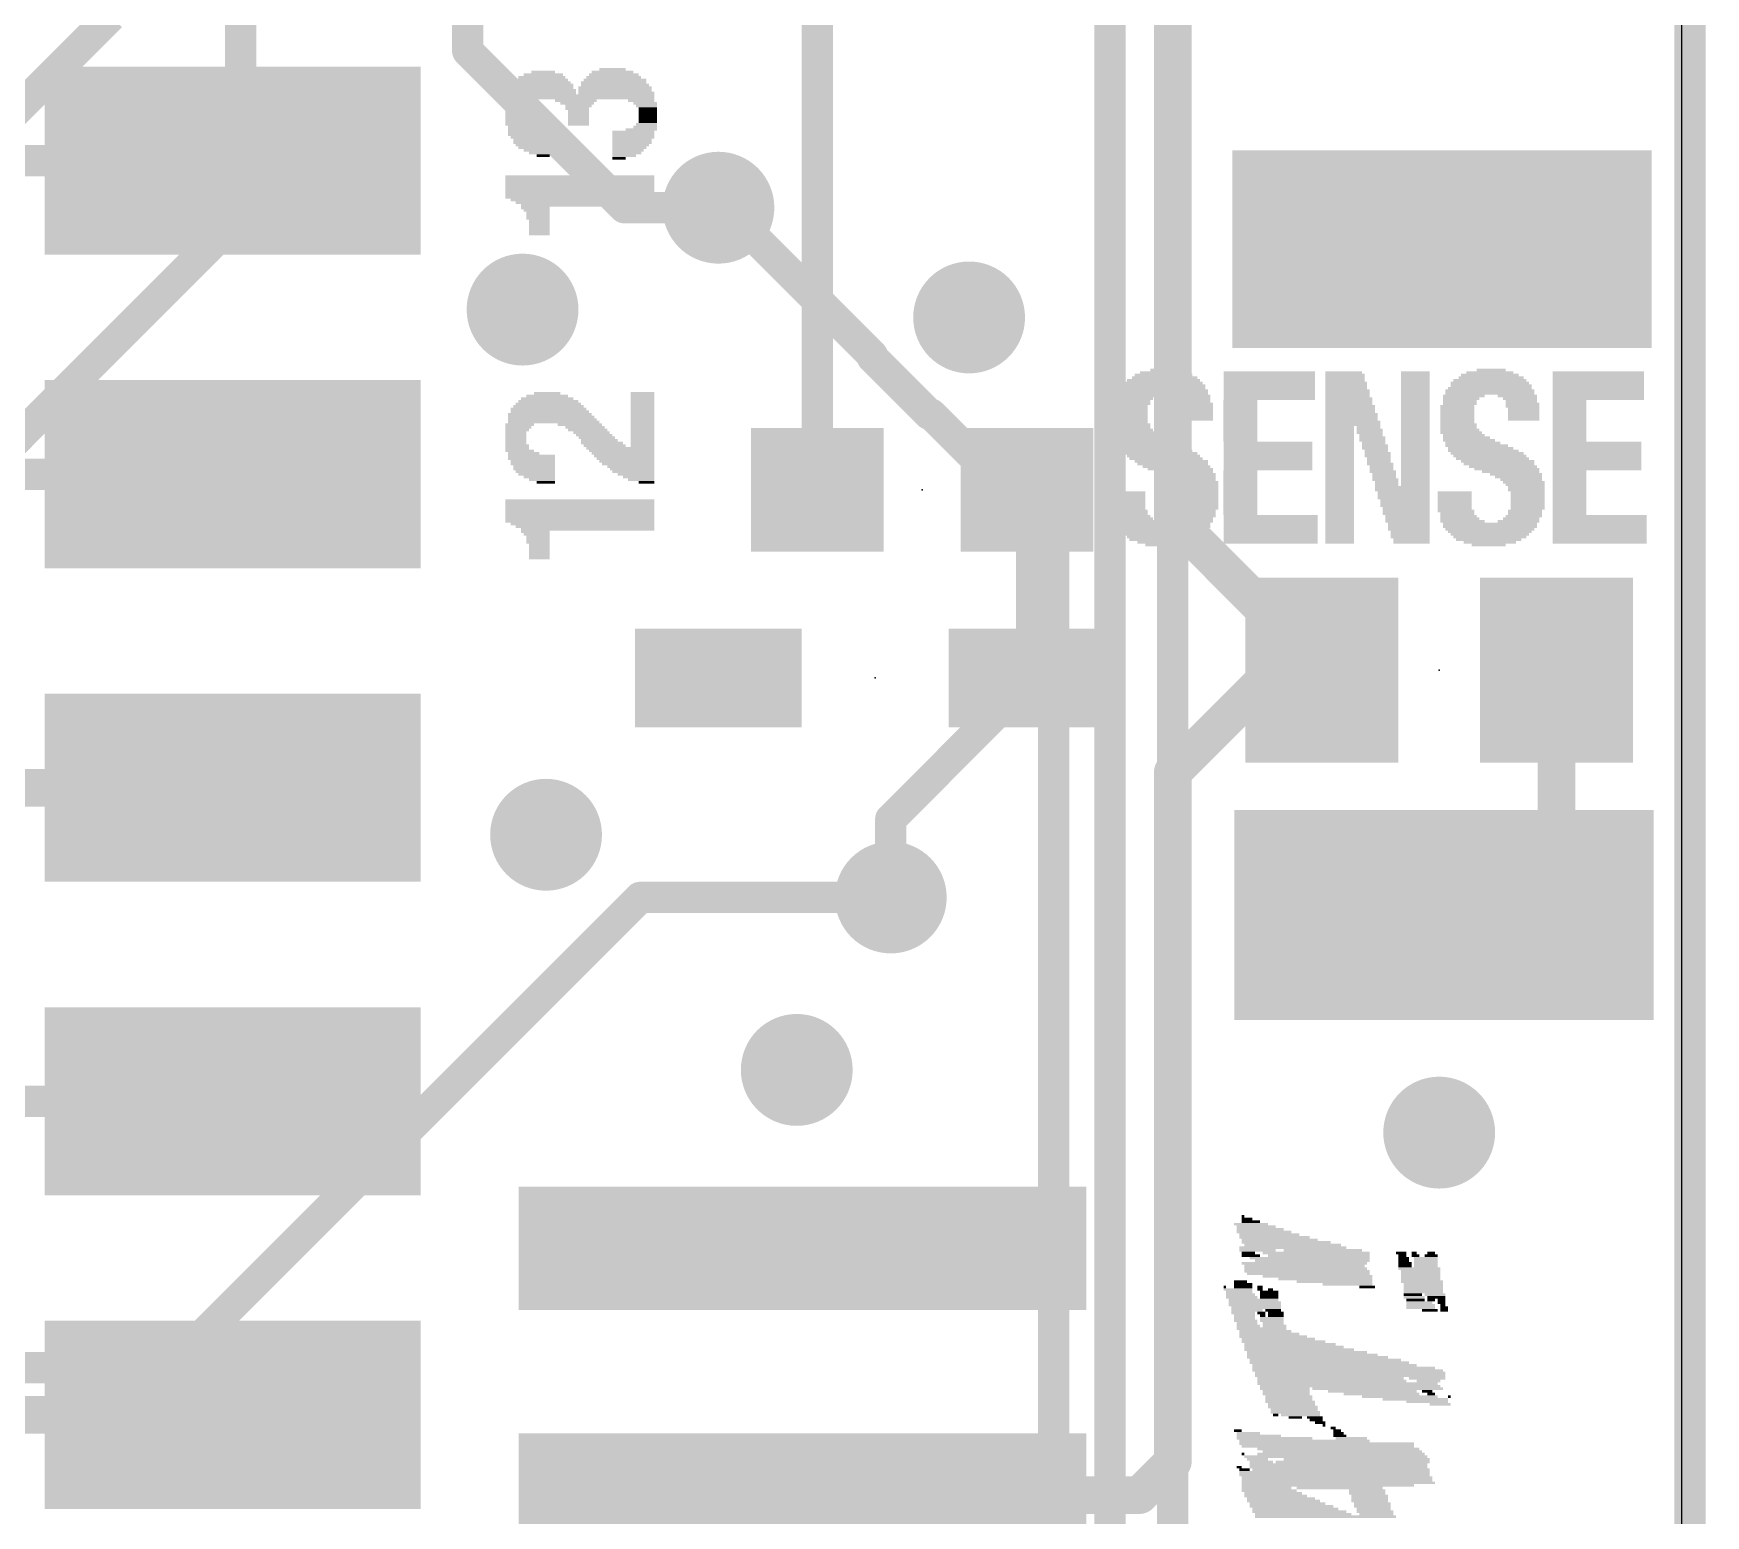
# Model space of a CAD drawing. Extents: x -30.9 to 32.9, y -36.3 to 40.7.
# Drawn here: x 11.97 to 25.53, y -5.01 to 7 of the extents above; entities that cross this region are included whole.
import ezdxf

# ---------------------------------------------------------------- set-up
doc = ezdxf.new("R2010")
doc.units = 0
for name, color, linetype in [('1', 12, 'CONTINUOUS'), ('16', 5, 'CONTINUOUS'), ('18', 110, 'CONTINUOUS'), ('20', 53, 'CONTINUOUS'), ('200', 132, 'CONTINUOUS'), ('23', 40, 'CONTINUOUS'), ('47', 253, 'CONTINUOUS')]:
    doc.layers.add(name, color=color, linetype=linetype)

# ---------------------------------------------------------------- blocks, each defined once
blk = doc.blocks.new('RECT')
blk.add_solid([(-0.5, -0.5), (0.5, -0.5), (-0.5, 0.5), (0.5, 0.5)])
blk = doc.blocks.new('ROUNDV')
at = {"const_width": 0.5}
blk.add_lwpolyline([(0, -0.25, 1), (0, 0.25, 1), (0, -0.25)], format="xyb", dxfattribs=at)

msp = doc.modelspace()

# ---------------------------------------------------------------- linework, layer by layer
at = {"layer": '1'}
for points, const_width in [([(25.4, 30.099), (25.4, -17.272)], 0.254), ([(15.494, 10.16), (15.494, 6.858)], 0.254), ([(21.209, 8.763), (21.209, 3.0726)], 0.3048), ([(18.327, 3.302), (18.327, 7.5165)], 0.254), ([(15.494, 6.858), (16.764, 5.588)], 0.254), ([(11.43, 5.969), (13.081, 5.969)], 0.254), ([(13.081, 5.969), (13.208, 5.842)], 0.254), ([(13.208, 5.842), (13.716, 5.842)], 0.254), ([(13.716, 5.842), (13.589, 5.969)], 0.254), ([(14.097, 5.842), (13.716, 5.842)], 0.254), ([(16.764, 5.588), (17.526, 5.588)], 0.254), ([(9.271, 3.429), (13.589, 3.429)], 0.254), ([(20.066, 3.263), (20.027, 3.302)], 0.254), ([(20.066, 1.778), (20.066, 3.263)], 0.254), ([(21.209, 3.0726), (22.418, 1.8636)], 0.3048), ([(21.209, 1.016), (22.2263, 2.0333)], 0.3048), ([(22.418, 1.8415), (22.2263, 2.0333)], 0.3048), ([(18.923, 0.635), (20.066, 1.778)], 0.254), ([(22.418, 1.8636), (22.418, 1.8415)], 0.3048), ([(24.318, 1.8415), (24.318, 0.315)], 0.3048), ([(21.209, -4.572), (21.209, 1.016)], 0.3048), ([(9.906, 0.889), (13.589, 0.889)], 0.3048), ([(18.923, 0), (18.923, 0.635)], 0.254), ([(24.318, 0.315), (23.861, -0.142)], 0.3048), ([(23.861, -0.142), (23.4075, -0.142)], 0.3048), ([(9.398, -1.651), (13.589, -1.651)], 0.254), ([(9.271, -4.191), (13.589, -4.191)], 0.3048), ([(20.939, -4.842), (21.209, -4.572)], 0.3048), ([(18.2075, -4.842), (20.939, -4.842)], 0.3048)]:
    msp.add_lwpolyline(points, dxfattribs=dict(at, const_width=const_width))
for points, const_width in [([(15.5389, 6.9029, 1), (15.4491, 6.8131)], 0.127), ([(15.4305, 6.858, 1), (15.5575, 6.858)], 0.127), ([(13.1259, 6.0139, 1), (13.0361, 5.9241)], 0.127), ([(13.081, 5.9055, 1), (13.081, 6.0325)], 0.127), ([(13.208, 5.9055, 1), (13.208, 5.7785)], 0.127), ([(13.6339, 6.0139, 1), (13.5441, 5.9241)], 0.127), ([(13.716, 5.9055, 1), (13.716, 5.7785)], 0.127), ([(13.716, 5.7785, 1), (13.716, 5.9055)], 0.127), ([(14.097, 5.7785, 1), (14.097, 5.9055)], 0.127), ([(13.1631, 5.7971, 1), (13.2529, 5.8869)], 0.127), ([(13.6711, 5.7971, 1), (13.7609, 5.8869)], 0.127), ([(16.764, 5.6515, 1), (16.764, 5.5245)], 0.127), ([(16.7191, 5.5431, 1), (16.8089, 5.6329)], 0.127), ([(17.526, 5.5245, 1), (17.526, 5.6515)], 0.127), ([(13.589, 3.3655, 1), (13.589, 3.4925)], 0.127), ([(20.0719, 3.3469, 1), (19.9821, 3.2571)], 0.127), ([(20.1295, 3.263, 1), (20.0025, 3.263)], 0.127), ([(18.2635, 3.302, 1), (18.3905, 3.302)], 0.127), ([(20.0211, 3.2181, 1), (20.1109, 3.3079)], 0.127), ([(21.2629, 3.1265, 1), (21.1551, 3.0187)], 0.1524), ([(21.1328, 3.0726, 1), (21.2852, 3.0726)], 0.1524), ([(22.2801, 2.0871, 1), (22.1724, 1.9794)], 0.1524), ([(22.2801, 1.9794, 1), (22.1724, 2.0871)], 0.1524), ([(20.1109, 1.7331, 1), (20.0211, 1.8229)], 0.127), ([(22.4942, 1.8636, 1), (22.3418, 1.8636)], 0.1524), ([(22.3418, 1.8415, 1), (22.4942, 1.8415)], 0.1524), ([(22.3641, 1.8097, 1), (22.4719, 1.9175)], 0.1524), ([(22.3641, 1.7876, 1), (22.4719, 1.8954)], 0.1524), ([(24.3942, 1.8415, 1), (24.2418, 1.8415)], 0.1524), ([(20.0025, 1.778, 1), (20.1295, 1.778)], 0.127), ([(21.2852, 1.016, 1), (21.1328, 1.016)], 0.1524), ([(21.1551, 1.0699, 1), (21.2629, 0.9621)], 0.1524), ([(13.589, 0.8128, 1), (13.589, 0.9652)], 0.1524), ([(18.9865, 0.635, 1), (18.8595, 0.635)], 0.127), ([(18.8781, 0.6799, 1), (18.9679, 0.5901)], 0.127), ([(24.3719, 0.2611, 1), (24.2641, 0.3689)], 0.1524), ([(24.2418, 0.315, 1), (24.3942, 0.315)], 0.1524), ([(18.8595, 0, 1), (18.9865, 0)], 0.127), ([(23.4075, -0.0658, 1), (23.4075, -0.2182)], 0.1524), ([(23.861, -0.2182, 1), (23.861, -0.0658)], 0.1524), ([(23.8071, -0.0881, 1), (23.9149, -0.1959)], 0.1524), ([(13.589, -1.7145, 1), (13.589, -1.5875)], 0.127), ([(13.589, -4.2672, 1), (13.589, -4.1148)], 0.1524), ([(21.2629, -4.6259, 1), (21.1551, -4.5181)], 0.1524), ([(21.1328, -4.572, 1), (21.2852, -4.572)], 0.1524), ([(18.2075, -4.7658, 1), (18.2075, -4.9182)], 0.1524), ([(20.8851, -4.7881, 1), (20.9929, -4.8959)], 0.1524), ([(20.939, -4.9182, 1), (20.939, -4.7658)], 0.1524)]:
    msp.add_lwpolyline(points, format="xyb", dxfattribs=dict(at, const_width=const_width))
at = {"layer": '16', "const_width": 0.254}
for points in [[(25.4, 30.099), (25.4, -17.272)], [(21.209, -9.271), (21.209, 15.621)], [(20.701, 15.367), (20.701, -9.1324)], [(13.6525, 5.5245), (13.6525, 12.954)], [(11.43, 5.969), (12.6024, 7.1414)], [(17.5768, 5.588), (17.526, 5.588)], [(18.7746, 4.3902), (17.5768, 5.588)], [(11.7475, 3.6195), (13.6525, 5.5245)], [(18.7746, 4.3745), (18.7746, 4.3902)], [(19.2335, 3.9156), (18.7746, 4.3745)], [(19.2492, 3.9156), (19.2335, 3.9156)], [(20.2438, 2.921), (19.2492, 3.9156)], [(20.2438, -8.943), (20.2438, 2.921)], [(13.081, -3.81), (16.891, 0)], [(16.891, 0), (18.923, 0)], [(5.334, -3.81), (13.081, -3.81)]]:
    msp.add_lwpolyline(points, dxfattribs=at)
at = {"layer": '16', "const_width": 0.127}
for points in [[(17.526, 5.6515, 1), (17.526, 5.5245)], [(17.6217, 5.6329, 1), (17.5319, 5.5431)], [(17.5768, 5.5245, 1), (17.5768, 5.6515)], [(13.589, 5.5245, 1), (13.716, 5.5245)], [(13.6974, 5.4796, 1), (13.6076, 5.5694)], [(18.8381, 4.3902, 1), (18.7111, 4.3902)], [(18.8195, 4.4194, 1), (18.7297, 4.3296)], [(18.7297, 4.3453, 1), (18.8195, 4.4351)], [(18.7111, 4.3745, 1), (18.8381, 4.3745)], [(19.2335, 3.9791, 1), (19.2335, 3.8521)], [(19.2941, 3.9605, 1), (19.2043, 3.8707)], [(19.1886, 3.8707, 1), (19.2784, 3.9605)], [(19.2492, 3.8521, 1), (19.2492, 3.9791)], [(20.3073, 2.921, 1), (20.1803, 2.921)], [(20.1989, 2.8761, 1), (20.2887, 2.9659)], [(16.891, 0.0635, 1), (16.891, -0.0635)], [(16.9359, -0.0449, 1), (16.8461, 0.0449)], [(18.923, -0.0635, 1), (18.923, 0.0635)], [(13.0361, -3.7651, 1), (13.1259, -3.8549)], [(13.081, -3.8735, 1), (13.081, -3.7465)]]:
    msp.add_lwpolyline(points, format="xyb", dxfattribs=at)
at = {"layer": '20'}
msp.add_line((25.3313, 17.0914), (25.3313, -12.9114), dxfattribs=at)
at = {"layer": '23'}
for p in [(19.177, 3.302), (18.796, 1.778), (23.368, 1.8415)]:
    msp.add_point(p, dxfattribs=at)
at = {"layer": '47', "const_width": 0.13}
msp.add_lwpolyline([(25.4, -9.017), (25.4, 36.621)], dxfattribs=at)

# ---------------------------------------------------------------- block references
at = {"layer": '1', "rotation": 180}
for p, xscale, yscale in [((13.589, 5.969), 3.048, 1.524), ((13.589, 3.429), 3.048, 1.524), ((17.526, 1.778), 1.35, 0.8), ((20.066, 1.778), 1.35, 0.8), ((13.589, 0.889), 3.048, 1.524), ((13.589, -1.651), 3.048, 1.524), ((13.589, -4.191), 3.048, 1.524)]:
    msp.add_blockref('RECT', p, dxfattribs=dict(at, xscale=xscale, yscale=yscale))
at = {"layer": '1'}
for p, xscale, yscale in [((23.3915, 5.252), 3.4, 1.6), ((22.418, 1.8415), 1.24, 1.5), ((24.318, 1.8415), 1.24, 1.5), ((23.4075, -0.142), 3.4, 1.7)]:
    msp.add_blockref('RECT', p, dxfattribs=dict(at, xscale=xscale, yscale=yscale))
at = {"layer": '1', "xscale": 1.075}
for p in [(18.327, 3.302), (20.027, 3.302)]:
    msp.add_blockref('RECT', p, dxfattribs=at)
at = {"layer": '1', "yscale": 4.6, "rotation": 270}
for p in [(18.2075, -2.842), (18.2075, -4.842)]:
    msp.add_blockref('RECT', p, dxfattribs=at)
at = {"layer": '18', "xscale": 0.9064, "yscale": 0.9064}
for p in [(17.526, 5.588), (17.526, 5.588), (15.9385, 4.7625), (15.9385, 4.7625), (19.558, 4.699), (19.558, 4.699), (16.129, 0.508), (16.129, 0.508), (18.923, 0), (18.923, 0), (18.161, -1.397), (18.161, -1.397), (23.368, -1.905), (23.368, -1.905)]:
    msp.add_blockref('ROUNDV', p, dxfattribs=at)
at = {"layer": '200', "yscale": 0.0212}
for p, xscale in [((16.0956, 6.6449), 0.381), ((16.1062, 6.666), 0.3175), ((16.1062, 6.6872), 0.1905), ((16.6776, 6.6449), 0.4445), ((16.6776, 6.666), 0.4022), ((16.6671, 6.6872), 0.3387), ((16.6671, 6.7084), 0.2117), ((16.4131, 6.4967), 1.1853), ((16.0956, 6.5179), 0.5503), ((16.0956, 6.5602), 0.508), ((16.1062, 6.539), 0.5291), ((16.0956, 6.6025), 0.4656), ((16.1062, 6.5814), 0.4868), ((16.0956, 6.6237), 0.4233), ((16.6882, 6.5602), 0.5926), ((16.6882, 6.539), 0.5926), ((16.6988, 6.5179), 0.6138), ((16.6882, 6.5814), 0.5503), ((16.6776, 6.6025), 0.5291), ((16.6882, 6.6237), 0.508), ((15.9051, 6.4332), 0.2117), ((15.9157, 6.4544), 0.2328), ((15.8945, 6.412), 0.1905), ((15.8839, 6.3909), 0.1693), ((15.8839, 6.3697), 0.1693), ((16.4131, 6.4755), 1.1853), ((16.3707, 6.4544), 0.3387), ((16.3813, 6.4332), 0.2752), ((16.3919, 6.412), 0.2117), ((16.3813, 6.3909), 0.1905), ((16.3919, 6.3697), 0.1693), ((16.8999, 6.4544), 0.2117), ((16.9316, 6.4332), 0.1905), ((16.9422, 6.412), 0.1693), ((16.9528, 6.3909), 0.1482), ((16.9528, 6.3697), 0.1482), ((15.8839, 6.3485), 0.1693), ((15.8839, 6.3274), 0.1693), ((15.8839, 6.3062), 0.1693), ((15.8839, 6.285), 0.1693), ((15.8945, 6.2639), 0.1905), ((15.9157, 6.2427), 0.1905), ((16.3919, 6.3485), 0.1693), ((16.3919, 6.3274), 0.1693), ((16.3919, 6.3062), 0.1693), ((16.3919, 6.285), 0.1693), ((16.3919, 6.2639), 0.1693), ((16.9316, 6.2427), 0.1905), ((16.9422, 6.2639), 0.1693), ((16.9528, 6.3485), 0.1482), ((16.9528, 6.3274), 0.1482), ((16.9528, 6.3062), 0.1482), ((16.9528, 6.285), 0.1482), ((15.9368, 6.2216), 0.2328), ((15.9898, 6.2004), 0.3387), ((15.9898, 6.1792), 0.3387), ((16.0003, 6.1581), 0.3175), ((16.0109, 6.1369), 0.2963), ((16.0109, 6.1157), 0.2963), ((16.0215, 6.0946), 0.2752), ((16.8364, 6.2004), 0.3387), ((16.8364, 6.1792), 0.3387), ((16.8364, 6.1581), 0.3387), ((16.8258, 6.1369), 0.3175), ((16.8258, 6.1157), 0.3175), ((16.8152, 6.0946), 0.2963), ((16.8999, 6.2216), 0.254), ((16.0321, 6.0734), 0.254), ((16.0533, 6.0522), 0.2117), ((16.0744, 6.0311), 0.1693), ((16.1062, 6.0099), 0.1058), ((16.8046, 6.0734), 0.2752), ((16.7623, 6.0099), 0.1905), ((16.7941, 6.0522), 0.254), ((16.7835, 6.0311), 0.2328), ((16.72, 5.9887), 0.1058), ((16.4025, 5.8406), 1.2065), ((16.4025, 5.8194), 1.2065), ((16.4025, 5.7982), 1.2065), ((16.4025, 5.7771), 1.2065), ((16.4025, 5.7559), 1.2065), ((16.4025, 5.7347), 1.2065), ((16.4025, 5.7136), 1.2065), ((16.4025, 5.6924), 1.2065), ((16.4025, 5.6712), 1.2065), ((16.4237, 5.6501), 1.1641), ((16.4448, 5.6289), 1.1218), ((16.466, 5.6077), 1.0795), ((16.0427, 5.5866), 0.2328), ((16.0533, 5.5654), 0.2117), ((16.0638, 5.5442), 0.1905), ((16.0638, 5.5231), 0.1905), ((16.0638, 5.5019), 0.1905), ((16.0744, 5.4807), 0.1693), ((16.0744, 5.4596), 0.1693), ((16.0744, 5.4384), 0.1693), ((16.0744, 5.4173), 0.1693), ((16.0744, 5.3961), 0.1693), ((16.0744, 5.3749), 0.1693), ((21.1436, 4.2108), 0.5291), ((21.1331, 4.232), 0.4657), ((21.1331, 4.2531), 0.381), ((21.1436, 4.2743), 0.2328), ((21.9903, 4.2531), 0.7408), ((21.9903, 4.232), 0.7408), ((21.9903, 4.2108), 0.7408), ((22.5935, 4.2531), 0.2963), ((22.6041, 4.232), 0.3175), ((22.6041, 4.2108), 0.3175), ((23.1756, 4.2531), 0.2328), ((23.1756, 4.232), 0.2328), ((23.1756, 4.2108), 0.2328), ((23.7894, 4.2108), 0.5291), ((23.7788, 4.232), 0.4657), ((23.7788, 4.2531), 0.381), ((23.7894, 4.2743), 0.2328), ((24.6572, 4.2531), 0.7408), ((24.6572, 4.232), 0.7408), ((24.6572, 4.2108), 0.7408), ((16.1379, 4.0626), 0.3387), ((16.1379, 4.0838), 0.2117), ((16.9105, 4.0838), 0.1905), ((16.9105, 4.0626), 0.1905), ((20.9214, 4.0626), 0.3387), ((21.1331, 4.105), 0.7196), ((21.1331, 4.0838), 0.7196), ((21.1331, 4.1261), 0.6773), ((21.1436, 4.1473), 0.6561), ((21.1331, 4.1685), 0.635), ((21.1331, 4.1896), 0.5926), ((21.3553, 4.0626), 0.3175), ((21.9903, 4.1896), 0.7408), ((21.9903, 4.1685), 0.7408), ((21.9903, 4.1473), 0.7408), ((21.9903, 4.1261), 0.7408), ((21.9903, 4.105), 0.7408), ((21.9903, 4.0838), 0.7408), ((21.9903, 4.0626), 0.7408), ((22.6041, 4.1896), 0.3175), ((22.6147, 4.1685), 0.3387), ((22.6147, 4.1473), 0.3387), ((22.6147, 4.1261), 0.3387), ((22.6252, 4.105), 0.3598), ((22.6252, 4.0838), 0.3598), ((22.6252, 4.0626), 0.3598), ((23.1756, 4.1896), 0.2328), ((23.1756, 4.1685), 0.2328), ((23.1756, 4.1473), 0.2328), ((23.1756, 4.1261), 0.2328), ((23.1756, 4.105), 0.2328), ((23.1756, 4.0838), 0.2328), ((23.1756, 4.0626), 0.2328), ((23.5671, 4.0626), 0.3387), ((23.7788, 4.105), 0.7196), ((23.7788, 4.0838), 0.7196), ((23.7788, 4.1261), 0.6773), ((23.7788, 4.1685), 0.635), ((23.7894, 4.1473), 0.6561), ((23.7788, 4.1896), 0.5926), ((24.001, 4.0626), 0.3175), ((24.6572, 4.1896), 0.7408), ((24.6572, 4.1685), 0.7408), ((24.6572, 4.1473), 0.7408), ((24.6572, 4.1261), 0.7408), ((24.6572, 4.105), 0.7408), ((24.6572, 4.0838), 0.7408), ((24.6572, 4.0626), 0.7408), ((16.1485, 3.9568), 0.6138), ((16.1591, 3.9356), 0.635), ((16.1485, 3.978), 0.5715), ((16.1485, 3.9991), 0.5291), ((16.1485, 4.0203), 0.4868), ((16.1379, 4.0415), 0.4233), ((16.9105, 4.0415), 0.1905), ((16.9105, 4.0203), 0.1905), ((16.9105, 3.9991), 0.1905), ((16.9105, 3.978), 0.1905), ((16.9105, 3.9568), 0.1905), ((16.9105, 3.9356), 0.1905), ((20.8685, 3.978), 0.2752), ((20.8685, 3.9568), 0.2752), ((20.8685, 3.9356), 0.2752), ((20.8896, 4.0203), 0.2752), ((20.8896, 3.9991), 0.2752), ((20.9002, 4.0415), 0.2963), ((21.3765, 4.0415), 0.2752), ((21.387, 4.0203), 0.254), ((21.3976, 3.9991), 0.2752), ((21.3976, 3.978), 0.2752), ((21.4082, 3.9568), 0.254), ((21.4082, 3.9356), 0.254), ((21.7574, 4.0203), 0.2752), ((21.7574, 3.9991), 0.2752), ((21.7574, 3.978), 0.2752), ((21.7574, 3.9568), 0.2752), ((21.7574, 3.9356), 0.2752), ((21.9903, 4.0415), 0.7408), ((22.6358, 4.0415), 0.381), ((22.6358, 4.0203), 0.381), ((22.6358, 3.9991), 0.381), ((22.6464, 3.978), 0.4022), ((22.6464, 3.9568), 0.4022), ((22.6464, 3.9356), 0.4022), ((23.1756, 4.0415), 0.2328), ((23.1756, 4.0203), 0.2328), ((23.1756, 3.9991), 0.2328), ((23.1756, 3.978), 0.2328), ((23.1756, 3.9568), 0.2328), ((23.1756, 3.9356), 0.2328), ((23.5142, 3.978), 0.2752), ((23.5142, 3.9568), 0.2752), ((23.5142, 3.9356), 0.2752), ((23.546, 4.0415), 0.2963), ((23.5354, 4.0203), 0.2752), ((23.5354, 3.9991), 0.2752), ((24.0222, 4.0415), 0.2752), ((24.0328, 4.0203), 0.254), ((24.0434, 3.9991), 0.2752), ((24.0434, 3.978), 0.2752), ((24.0539, 3.9568), 0.254), ((24.0539, 3.9356), 0.254), ((24.4243, 4.0203), 0.2752), ((24.4243, 3.9991), 0.2752), ((24.4243, 3.978), 0.2752), ((24.4243, 3.9568), 0.2752), ((24.4243, 3.9356), 0.2752), ((24.6572, 4.0415), 0.7408), ((15.9051, 3.8086), 0.2117), ((15.9157, 3.8298), 0.2328), ((15.8945, 3.7875), 0.1905), ((16.1591, 3.9145), 0.6773), ((16.1697, 3.8933), 0.6985), ((16.1908, 3.851), 0.7408), ((16.1803, 3.8721), 0.7196), ((16.4025, 3.8298), 0.3598), ((16.4448, 3.8086), 0.3175), ((16.466, 3.7875), 0.3175), ((16.9105, 3.9145), 0.1905), ((16.9105, 3.8933), 0.1905), ((16.9105, 3.8721), 0.1905), ((16.9105, 3.851), 0.1905), ((16.9105, 3.8298), 0.1905), ((16.9105, 3.8086), 0.1905), ((16.9105, 3.7875), 0.1905), ((20.8685, 3.9145), 0.2752), ((20.8685, 3.8933), 0.2752), ((20.8685, 3.8721), 0.2752), ((20.8685, 3.851), 0.2752), ((20.8791, 3.8298), 0.2963), ((20.8791, 3.8086), 0.2963), ((20.8896, 3.7875), 0.3175), ((21.4082, 3.9145), 0.254), ((21.4082, 3.8933), 0.254), ((21.4082, 3.8721), 0.254), ((21.7574, 3.9145), 0.2752), ((21.7574, 3.8933), 0.2752), ((21.7574, 3.8721), 0.2752), ((21.7574, 3.851), 0.2752), ((21.7574, 3.8298), 0.2752), ((21.7574, 3.8086), 0.2752), ((21.7574, 3.7875), 0.2752), ((22.5617, 3.8086), 0.2328), ((22.5617, 3.7875), 0.2328), ((22.657, 3.9145), 0.4233), ((22.657, 3.8933), 0.4233), ((22.657, 3.8721), 0.4233), ((22.6676, 3.851), 0.4445), ((22.6676, 3.8298), 0.4445), ((22.7946, 3.8086), 0.1905), ((22.8052, 3.7875), 0.2117), ((23.1756, 3.9145), 0.2328), ((23.1756, 3.8933), 0.2328), ((23.1756, 3.8721), 0.2328), ((23.1756, 3.851), 0.2328), ((23.1756, 3.8298), 0.2328), ((23.1756, 3.8086), 0.2328), ((23.1756, 3.7875), 0.2328), ((23.5142, 3.9145), 0.2752), ((23.5142, 3.8933), 0.2752), ((23.5142, 3.8721), 0.2752), ((23.5142, 3.851), 0.2752), ((23.5248, 3.8298), 0.2963), ((23.5248, 3.8086), 0.2963), ((23.5354, 3.7875), 0.3175), ((24.0539, 3.9145), 0.254), ((24.0539, 3.8933), 0.254), ((24.0539, 3.8721), 0.254), ((24.4243, 3.9145), 0.2752), ((24.4243, 3.8933), 0.2752), ((24.4243, 3.8721), 0.2752), ((24.4243, 3.851), 0.2752), ((24.4243, 3.8298), 0.2752), ((24.4243, 3.8086), 0.2752), ((24.4243, 3.7875), 0.2752), ((15.8839, 3.7663), 0.1693), ((15.8839, 3.7452), 0.1693), ((15.8839, 3.724), 0.1693), ((15.8839, 3.7028), 0.1693), ((15.8839, 3.6817), 0.1693), ((15.8945, 3.6605), 0.1905), ((16.4977, 3.7663), 0.2963), ((16.5189, 3.7452), 0.2963), ((16.5401, 3.724), 0.2963), ((16.5612, 3.7028), 0.2963), ((16.5824, 3.6817), 0.3387), ((16.6036, 3.6605), 0.3387), ((16.9105, 3.7663), 0.1905), ((16.9105, 3.7452), 0.1905), ((16.9105, 3.724), 0.1905), ((16.9105, 3.7028), 0.1905), ((16.9105, 3.6817), 0.1905), ((16.9105, 3.6605), 0.1905), ((20.9002, 3.7663), 0.3387), ((20.9214, 3.7452), 0.3387), ((20.9426, 3.724), 0.381), ((20.9637, 3.7028), 0.4233), ((21.0272, 3.6605), 0.508), ((20.9955, 3.6817), 0.4445), ((21.7574, 3.7663), 0.2752), ((21.7574, 3.7452), 0.2752), ((21.7574, 3.724), 0.2752), ((21.7574, 3.7028), 0.2752), ((21.9797, 3.6817), 0.7196), ((21.9797, 3.6605), 0.7196), ((22.5617, 3.7663), 0.2328), ((22.5617, 3.7452), 0.2328), ((22.5617, 3.724), 0.2328), ((22.5617, 3.7028), 0.2328), ((22.5617, 3.6817), 0.2328), ((22.5617, 3.6605), 0.2328), ((22.8052, 3.7663), 0.2117), ((22.8157, 3.7452), 0.1905), ((22.8263, 3.724), 0.2117), ((22.8263, 3.7028), 0.2117), ((22.8369, 3.6817), 0.1905), ((22.8475, 3.6605), 0.2117), ((23.1756, 3.7663), 0.2328), ((23.1756, 3.7452), 0.2328), ((23.1756, 3.724), 0.2328), ((23.1756, 3.7028), 0.2328), ((23.1756, 3.6817), 0.2328), ((23.1756, 3.6605), 0.2328), ((23.546, 3.7663), 0.3387), ((23.5671, 3.7452), 0.3387), ((23.5883, 3.724), 0.381), ((23.6095, 3.7028), 0.4233), ((23.6412, 3.6817), 0.4445), ((23.673, 3.6605), 0.508), ((24.4243, 3.7663), 0.2752), ((24.4243, 3.7452), 0.2752), ((24.4243, 3.724), 0.2752), ((24.4243, 3.7028), 0.2752), ((24.6466, 3.6817), 0.7196), ((24.6466, 3.6605), 0.7196), ((15.8945, 3.6393), 0.1905), ((15.9157, 3.6182), 0.2328), ((15.9474, 3.597), 0.254), ((16.0109, 3.5758), 0.381), ((16.0109, 3.5547), 0.381), ((16.0215, 3.5335), 0.3598), ((16.7306, 3.6393), 0.5503), ((16.7411, 3.6182), 0.5291), ((16.7517, 3.597), 0.508), ((16.7623, 3.5758), 0.4868), ((16.7729, 3.5547), 0.4656), ((16.7835, 3.5335), 0.4445), ((21.0801, 3.6182), 0.5715), ((21.059, 3.6393), 0.5291), ((21.1119, 3.597), 0.5926), ((21.1331, 3.5758), 0.5926), ((21.1542, 3.5547), 0.5926), ((21.1966, 3.5335), 0.5926), ((21.9797, 3.6393), 0.7196), ((21.9797, 3.6182), 0.7196), ((21.9797, 3.597), 0.7196), ((21.9797, 3.5758), 0.7196), ((21.9797, 3.5547), 0.7196), ((21.9797, 3.5335), 0.7196), ((22.5617, 3.6393), 0.2328), ((22.5617, 3.6182), 0.2328), ((22.5617, 3.597), 0.2328), ((22.5617, 3.5758), 0.2328), ((22.5617, 3.5547), 0.2328), ((22.5617, 3.5335), 0.2328), ((22.8475, 3.6393), 0.2117), ((22.8581, 3.6182), 0.1905), ((22.8687, 3.597), 0.2117), ((22.8687, 3.5758), 0.2117), ((22.8792, 3.5547), 0.1905), ((22.8792, 3.5335), 0.1905), ((23.1756, 3.6393), 0.2328), ((23.1756, 3.6182), 0.2328), ((23.1756, 3.597), 0.2328), ((23.1756, 3.5758), 0.2328), ((23.1756, 3.5547), 0.2328), ((23.1756, 3.5335), 0.2328), ((23.7047, 3.6393), 0.5291), ((23.7259, 3.6182), 0.5715), ((23.7576, 3.597), 0.5926), ((23.7788, 3.5758), 0.5926), ((23.8, 3.5547), 0.5926), ((23.8423, 3.5335), 0.5926), ((24.6466, 3.6393), 0.7196), ((24.6466, 3.6182), 0.7196), ((24.6466, 3.597), 0.7196), ((24.6466, 3.5758), 0.7196), ((24.6466, 3.5547), 0.7196), ((24.6466, 3.5335), 0.7196), ((16.0215, 3.5123), 0.3598), ((16.0321, 3.4912), 0.3387), ((16.0321, 3.47), 0.3387), ((16.0427, 3.4488), 0.3175), ((16.0533, 3.4277), 0.2963), ((16.0744, 3.4065), 0.254), ((16.0956, 3.3853), 0.2117), ((16.7941, 3.5123), 0.4233), ((16.8152, 3.4912), 0.381), ((16.8258, 3.47), 0.3598), ((16.8364, 3.4488), 0.3387), ((16.8576, 3.4277), 0.2963), ((16.8787, 3.4065), 0.254), ((16.8999, 3.3853), 0.2117), ((21.2071, 3.5123), 0.5715), ((21.2389, 3.4912), 0.5503), ((21.2706, 3.47), 0.5291), ((21.3024, 3.4488), 0.4656), ((21.3447, 3.4277), 0.4233), ((21.3659, 3.4065), 0.381), ((21.387, 3.3853), 0.3387), ((21.7574, 3.4488), 0.2752), ((21.7574, 3.4277), 0.2752), ((21.7574, 3.4065), 0.2752), ((21.7574, 3.3853), 0.2752), ((21.9797, 3.5123), 0.7196), ((21.9797, 3.4912), 0.7196), ((21.9797, 3.47), 0.7196), ((22.5617, 3.5123), 0.2328), ((22.5617, 3.4912), 0.2328), ((22.5617, 3.47), 0.2328), ((22.5617, 3.4488), 0.2328), ((22.5617, 3.4277), 0.2328), ((22.5617, 3.4065), 0.2328), ((22.5617, 3.3853), 0.2328), ((22.8898, 3.5123), 0.2117), ((22.9004, 3.4912), 0.1905), ((22.9004, 3.47), 0.1905), ((22.911, 3.4488), 0.2117), ((22.9216, 3.4277), 0.1905), ((22.9216, 3.4065), 0.1905), ((22.9322, 3.3853), 0.2117), ((23.1756, 3.5123), 0.2328), ((23.1756, 3.4912), 0.2328), ((23.1756, 3.47), 0.2328), ((23.1756, 3.4488), 0.2328), ((23.1756, 3.4277), 0.2328), ((23.1756, 3.4065), 0.2328), ((23.1756, 3.3853), 0.2328), ((23.8529, 3.5123), 0.5715), ((23.8846, 3.4912), 0.5503), ((23.9164, 3.47), 0.5291), ((23.9481, 3.4488), 0.4656), ((23.9904, 3.4277), 0.4233), ((24.0116, 3.4065), 0.381), ((24.0328, 3.3853), 0.3387), ((24.4243, 3.4488), 0.2752), ((24.4243, 3.4277), 0.2752), ((24.4243, 3.4065), 0.2752), ((24.4243, 3.3853), 0.2752), ((24.6466, 3.5123), 0.7196), ((24.6466, 3.4912), 0.7196), ((24.6466, 3.47), 0.7196), ((16.1273, 3.3642), 0.1482), ((16.9422, 3.3642), 0.127), ((20.8473, 3.2795), 0.2752), ((20.8473, 3.2583), 0.2752), ((21.4082, 3.3642), 0.3387), ((21.4188, 3.343), 0.3175), ((21.4294, 3.3218), 0.2963), ((21.4294, 3.3007), 0.2963), ((21.44, 3.2795), 0.2752), ((21.44, 3.2583), 0.2752), ((21.7574, 3.3642), 0.2752), ((21.7574, 3.343), 0.2752), ((21.7574, 3.3218), 0.2752), ((21.7574, 3.3007), 0.2752), ((21.7574, 3.2795), 0.2752), ((21.7574, 3.2583), 0.2752), ((22.5617, 3.3642), 0.2328), ((22.5617, 3.343), 0.2328), ((22.5617, 3.3218), 0.2328), ((22.5617, 3.3007), 0.2328), ((22.5617, 3.2795), 0.2328), ((22.5617, 3.2583), 0.2328), ((22.9427, 3.3642), 0.1905), ((22.9427, 3.343), 0.1905), ((23.0697, 3.3218), 0.4445), ((23.0697, 3.3007), 0.4445), ((23.0803, 3.2795), 0.4233), ((23.0803, 3.2583), 0.4233), ((23.1756, 3.3642), 0.2328), ((23.1756, 3.343), 0.2328), ((23.493, 3.2795), 0.2752), ((23.493, 3.2583), 0.2752), ((24.0539, 3.3642), 0.3387), ((24.0645, 3.343), 0.3175), ((24.0751, 3.3218), 0.2963), ((24.0751, 3.3007), 0.2963), ((24.0857, 3.2795), 0.2752), ((24.0857, 3.2583), 0.2752), ((24.4243, 3.3642), 0.2752), ((24.4243, 3.343), 0.2752), ((24.4243, 3.3218), 0.2752), ((24.4243, 3.3007), 0.2752), ((24.4243, 3.2795), 0.2752), ((24.4243, 3.2583), 0.2752), ((16.4025, 3.216), 1.2065), ((16.4025, 3.1948), 1.2065), ((16.4025, 3.1737), 1.2065), ((16.4025, 3.1525), 1.2065), ((16.4025, 3.1313), 1.2065), ((16.4025, 3.1102), 1.2065), ((20.8473, 3.2372), 0.2752), ((20.8473, 3.216), 0.2752), ((20.8473, 3.1948), 0.2752), ((20.8473, 3.1737), 0.2752), ((20.8473, 3.1525), 0.2752), ((20.8579, 3.1313), 0.2963), ((20.8685, 3.1102), 0.2752), ((21.4188, 3.1313), 0.2752), ((21.4188, 3.1102), 0.2752), ((21.44, 3.2372), 0.2752), ((21.44, 3.216), 0.2752), ((21.44, 3.1948), 0.2752), ((21.44, 3.1737), 0.2752), ((21.44, 3.1525), 0.2752), ((21.7574, 3.2372), 0.2752), ((21.7574, 3.216), 0.2752), ((21.7574, 3.1948), 0.2752), ((21.7574, 3.1737), 0.2752), ((21.7574, 3.1525), 0.2752), ((21.7574, 3.1313), 0.2752), ((21.7574, 3.1102), 0.2752), ((22.5617, 3.2372), 0.2328), ((22.5617, 3.216), 0.2328), ((22.5617, 3.1948), 0.2328), ((22.5617, 3.1737), 0.2328), ((22.5617, 3.1525), 0.2328), ((22.5617, 3.1313), 0.2328), ((22.5617, 3.1102), 0.2328), ((23.0803, 3.2372), 0.4233), ((23.0909, 3.216), 0.4022), ((23.0909, 3.1948), 0.4022), ((23.0909, 3.1737), 0.4022), ((23.1015, 3.1525), 0.381), ((23.1015, 3.1313), 0.381), ((23.1015, 3.1102), 0.381), ((23.493, 3.2372), 0.2752), ((23.493, 3.216), 0.2752), ((23.493, 3.1948), 0.2752), ((23.493, 3.1737), 0.2752), ((23.493, 3.1525), 0.2752), ((23.5036, 3.1313), 0.2963), ((23.5142, 3.1102), 0.2752), ((24.0645, 3.1313), 0.2752), ((24.0645, 3.1102), 0.2752), ((24.0857, 3.2372), 0.2752), ((24.0857, 3.216), 0.2752), ((24.0857, 3.1948), 0.2752), ((24.0857, 3.1737), 0.2752), ((24.0857, 3.1525), 0.2752), ((24.4243, 3.2372), 0.2752), ((24.4243, 3.216), 0.2752), ((24.4243, 3.1948), 0.2752), ((24.4243, 3.1737), 0.2752), ((24.4243, 3.1525), 0.2752), ((24.4243, 3.1313), 0.2752), ((24.4243, 3.1102), 0.2752), ((16.4025, 3.089), 1.2065), ((16.4025, 3.0678), 1.2065), ((16.4025, 3.0467), 1.2065), ((16.4237, 3.0255), 1.1641), ((16.4448, 3.0043), 1.1218), ((16.466, 2.9832), 1.0795), ((20.8791, 3.089), 0.2963), ((20.8896, 3.0678), 0.3175), ((20.9108, 3.0467), 0.3598), ((21.1331, 3.0255), 0.762), ((21.1331, 3.0043), 0.762), ((21.1331, 2.9832), 0.7196), ((21.3659, 3.0467), 0.3387), ((21.387, 3.0678), 0.2963), ((21.4082, 3.089), 0.2963), ((22.0009, 3.089), 0.762), ((22.0009, 3.0678), 0.762), ((22.0009, 3.0467), 0.762), ((22.0009, 3.0255), 0.762), ((22.0009, 3.0043), 0.762), ((22.0009, 2.9832), 0.762), ((22.5617, 3.089), 0.2328), ((22.5617, 3.0678), 0.2328), ((22.5617, 3.0467), 0.2328), ((22.5617, 3.0255), 0.2328), ((22.5617, 3.0043), 0.2328), ((22.5617, 2.9832), 0.2328), ((23.1121, 3.089), 0.3598), ((23.1121, 3.0678), 0.3598), ((23.1121, 3.0467), 0.3598), ((23.1226, 3.0255), 0.3387), ((23.1226, 3.0043), 0.3387), ((23.1226, 2.9832), 0.3387), ((23.5248, 3.089), 0.2963), ((23.5354, 3.0678), 0.3175), ((23.5565, 3.0467), 0.3598), ((23.7788, 3.0255), 0.762), ((23.7788, 3.0043), 0.762), ((23.7788, 2.9832), 0.7196), ((24.0116, 3.0467), 0.3387), ((24.0328, 3.0678), 0.2963), ((24.0539, 3.089), 0.2963), ((24.6677, 3.089), 0.762), ((24.6677, 3.0678), 0.762), ((24.6677, 3.0467), 0.762), ((24.6677, 3.0255), 0.762), ((24.6677, 3.0043), 0.762), ((24.6677, 2.9832), 0.762), ((16.0427, 2.962), 0.2328), ((16.0533, 2.9409), 0.2117), ((16.0638, 2.9197), 0.1905), ((16.0638, 2.8985), 0.1905), ((16.0638, 2.8774), 0.1905), ((16.0744, 2.8562), 0.1693), ((21.1331, 2.962), 0.6773), ((21.1331, 2.9409), 0.635), ((21.1331, 2.9197), 0.5926), ((21.1225, 2.8985), 0.5292), ((21.1331, 2.8774), 0.4233), ((21.1225, 2.8562), 0.2752), ((22.0009, 2.962), 0.762), ((22.0009, 2.9409), 0.762), ((22.0009, 2.9197), 0.762), ((22.0009, 2.8985), 0.762), ((22.0009, 2.8774), 0.762), ((22.5617, 2.962), 0.2328), ((22.5617, 2.9409), 0.2328), ((22.5617, 2.9197), 0.2328), ((22.5617, 2.8985), 0.2328), ((22.5617, 2.8774), 0.2328), ((23.1332, 2.962), 0.3175), ((23.1332, 2.9409), 0.3175), ((23.1332, 2.9197), 0.3175), ((23.1438, 2.8985), 0.2963), ((23.1438, 2.8774), 0.2963), ((23.7788, 2.962), 0.6773), ((23.7788, 2.9409), 0.635), ((23.7788, 2.9197), 0.5926), ((23.7682, 2.8985), 0.5291), ((23.7788, 2.8774), 0.4233), ((23.7682, 2.8562), 0.2752), ((24.6677, 2.962), 0.762), ((24.6677, 2.9409), 0.762), ((24.6677, 2.9197), 0.762), ((24.6677, 2.8985), 0.762), ((24.6677, 2.8774), 0.762), ((16.0744, 2.835), 0.1693), ((16.0744, 2.8139), 0.1693), ((16.0744, 2.7927), 0.1693), ((16.0744, 2.7715), 0.1693), ((16.0744, 2.7504), 0.1693), ((21.7786, -2.5834), 0.0212), ((21.8421, -2.6469), 0.2752), ((21.8844, -2.6681), 0.3175), ((21.9162, -2.6893), 0.381), ((21.9479, -2.7104), 0.4445), ((21.8421, -2.6258), 0.1482), ((21.8104, -2.6046), 0.0847), ((22.0326, -2.7528), 0.5715), ((21.9903, -2.7316), 0.4868), ((22.1808, -2.8374), 0.8678), ((22.0749, -2.7739), 0.6138), ((22.1279, -2.7951), 0.7196), ((22.1808, -2.8163), 0.7831), ((21.895, -2.8586), 0.2963), ((21.8209, -2.8798), 0.1058), ((21.8421, -2.9009), 0.1482), ((22.276, -2.9644), 1.016), ((22.276, -2.9856), 0.9736), ((22.3183, -2.9221), 0.9736), ((22.3395, -2.9432), 0.9313), ((22.3713, -2.8798), 0.8678), ((22.3924, -2.9009), 0.8255), ((22.4242, -2.8586), 0.635), ((23.0591, -2.8798), 0.0847), ((23.0697, -2.9009), 0.0635), ((23.0803, -2.9221), 0.0847), ((23.0803, -2.9432), 0.0847), ((23.0909, -2.9644), 0.1058), ((23.0909, -2.9856), 0.1058), ((23.165, -2.8798), 0.0423), ((23.1756, -2.9009), 0.0635), ((23.2602, -2.9221), 0.1905), ((23.2602, -2.9432), 0.1905), ((23.2602, -2.9644), 0.1905), ((23.2602, -2.9856), 0.1905), ((23.3026, -2.9009), 0.1058), ((23.3026, -2.8798), 0.0635), ((21.7574, -3.1126), 0.1058), ((22.2866, -3.0067), 0.9948), ((22.2972, -3.0279), 1.016), ((22.3078, -3.0491), 0.9948), ((22.3818, -3.0702), 0.889), ((22.4453, -3.0914), 0.762), ((22.5194, -3.1126), 0.6138), ((23.2073, -3.0067), 0.3387), ((23.2179, -3.0279), 0.3175), ((23.2179, -3.0491), 0.3175), ((23.2179, -3.0702), 0.3175), ((23.2179, -3.0914), 0.3175), ((23.2285, -3.1126), 0.3387), ((21.6305, -3.1549), 0.0212), ((21.7363, -3.1761), 0.2328), ((21.7469, -3.1972), 0.2117), ((21.7574, -3.2184), 0.2328), ((21.768, -3.2396), 0.254), ((21.8633, -3.2607), 0.4022), ((21.7786, -3.1337), 0.1482), ((21.7786, -3.1549), 0.1482), ((21.9162, -3.1549), 0.0423), ((21.9162, -3.1761), 0.0423), ((21.9903, -3.1972), 0.1482), ((21.9903, -3.2184), 0.1482), ((21.9903, -3.2396), 0.1482), ((22.0009, -3.1761), 0.0423), ((22.6252, -3.1337), 0.4022), ((22.784, -3.1549), 0.127), ((23.2391, -3.1337), 0.3175), ((23.2391, -3.1549), 0.3175), ((23.2391, -3.1761), 0.3175), ((23.2391, -3.1972), 0.3175), ((23.1544, -3.2184), 0.1482), ((23.165, -3.2396), 0.1693), ((23.1756, -3.2607), 0.1482), ((23.3343, -3.2184), 0.1693), ((23.3449, -3.2396), 0.1482), ((23.3026, -3.2607), 0.0635), ((23.3872, -3.2607), 0.0635), ((21.8739, -3.2819), 0.4233), ((21.8739, -3.3031), 0.4233), ((21.8844, -3.3242), 0.4022), ((21.8104, -3.3454), 0.254), ((21.7786, -3.3666), 0.1905), ((21.7892, -3.3877), 0.1693), ((21.9268, -3.3666), 0.0635), ((21.9374, -3.3877), 0.0423), ((22.022, -3.3454), 0.127), ((22.0432, -3.3666), 0.127), ((22.0432, -3.3877), 0.127), ((23.2073, -3.2819), 0.2117), ((23.2179, -3.3031), 0.2328), ((23.2179, -3.3242), 0.2328), ((23.292, -3.3454), 0.127), ((23.3872, -3.2819), 0.0635), ((23.3978, -3.3031), 0.0423), ((23.4084, -3.3242), 0.0635), ((23.4084, -3.3454), 0.0635), ((21.7892, -3.4089), 0.1693), ((21.7998, -3.4301), 0.1905), ((21.8209, -3.4724), 0.1905), ((21.9268, -3.4936), 0.4022), ((21.8104, -3.4512), 0.1693), ((21.9585, -3.5147), 0.4233), ((22.0114, -3.4089), 0.1905), ((22.0114, -3.4301), 0.1905), ((22.022, -3.4512), 0.1693), ((22.0326, -3.4724), 0.1905), ((22.022, -3.5571), 0.5503), ((21.9903, -3.5359), 0.4868), ((22.1067, -3.5994), 0.6773), ((22.0644, -3.5782), 0.5926), ((22.1913, -3.6417), 0.8043), ((22.1596, -3.6206), 0.7408), ((22.2337, -3.6629), 0.889), ((22.3395, -3.7052), 1.0583), ((22.3818, -3.7264), 1.143), ((22.2972, -3.6841), 0.9736), ((22.4453, -3.7475), 1.2276), ((22.4771, -3.7687), 1.2911), ((22.5194, -3.7899), 1.3334), ((22.5935, -3.811), 1.4816), ((22.6252, -3.8322), 1.5451), ((22.6464, -3.8534), 1.5451), ((22.6464, -3.8745), 1.5451), ((22.6252, -3.938), 1.4604), ((22.4877, -3.8957), 1.1853), ((22.4983, -3.9169), 1.2065), ((23.2708, -3.8957), 0.2963), ((23.2814, -3.9169), 0.1905), ((22.6464, -3.9592), 1.4604), ((22.1173, -3.9804), 0.4022), ((22.1279, -4.0015), 0.381), ((22.1279, -4.0227), 0.381), ((22.149, -4.0439), 0.381), ((22.149, -4.065), 0.381), ((22.8687, -3.9804), 1.0583), ((22.8263, -4.0015), 0.7196), ((22.9004, -4.0227), 0.6138), ((23.0486, -4.0439), 0.6138), ((23.1756, -4.065), 0.5291), ((23.2708, -4.0015), 0.0847), ((23.3026, -4.0227), 0.0635), ((23.4507, -4.0439), 0.0212), ((22.1596, -4.0862), 0.4022), ((22.1702, -4.1074), 0.381), ((22.1808, -4.1285), 0.4022), ((22.1913, -4.1497), 0.381), ((22.2019, -4.1709), 0.4022), ((22.0432, -4.192), 0.0423), ((22.2443, -4.192), 0.3175), ((23.2708, -4.0862), 0.3387), ((23.3766, -4.1074), 0.1693), ((21.7363, -4.319), 0.0635), ((21.8209, -4.3402), 0.1905), ((22.2019, -4.2132), 0.1058), ((22.3607, -4.2132), 0.127), ((22.3713, -4.2344), 0.1058), ((22.403, -4.2555), 0.0847), ((22.4348, -4.2767), 0.0212), ((22.5088, -4.2979), 0.0423), ((22.5406, -4.319), 0.0635), ((22.5512, -4.3402), 0.0847), ((21.9056, -4.3614), 0.3598), ((22.0326, -4.3825), 0.6138), ((22.276, -4.4037), 1.0583), ((22.4559, -4.4249), 1.4181), ((22.4665, -4.446), 1.3969), ((22.5512, -4.4672), 1.3123), ((22.5617, -4.3614), 0.1058), ((22.657, -4.3825), 0.254), ((21.7469, -4.6153), 0.0423), ((21.7786, -4.5095), 0.0212), ((22.53, -4.5307), 1.4816), ((21.895, -4.5518), 0.1693), ((21.9268, -4.573), 0.1905), ((22.5512, -4.5942), 1.4393), ((22.5512, -4.6153), 1.4393), ((22.5723, -4.5095), 1.3546), ((22.5829, -4.4884), 1.2911), ((22.6676, -4.573), 1.2488), ((22.6993, -4.5518), 1.1853), ((21.7892, -4.6365), 0.0847), ((22.5194, -4.6577), 1.5451), ((22.5194, -4.6788), 1.5451), ((22.5406, -4.7), 1.5451), ((22.5406, -4.7212), 1.5451), ((22.5512, -4.7423), 1.5663), ((22.5723, -4.6365), 1.4393), ((22.4665, -4.7635), 1.3969), ((21.9691, -4.7847), 0.4022), ((21.9903, -4.8058), 0.4445), ((22.022, -4.827), 0.4656), ((22.0432, -4.8482), 0.508), ((22.0855, -4.8693), 0.5503), ((22.5617, -4.7847), 0.6985), ((22.784, -4.8058), 0.2963), ((22.784, -4.827), 0.2963), ((22.8052, -4.8482), 0.2963), ((22.8052, -4.8693), 0.2963), ((22.1067, -4.8905), 0.5926), ((22.1384, -4.9117), 0.6138), ((22.1702, -4.9328), 0.6773), ((22.2019, -4.954), 0.6985), ((22.2337, -4.9752), 0.762), ((22.4453, -5.0175), 1.143), ((22.2654, -4.9963), 0.7831), ((22.8052, -4.8905), 0.2963), ((22.8263, -4.9117), 0.2963), ((22.8263, -4.9328), 0.2963), ((22.8369, -4.954), 0.2752), ((22.8475, -4.9752), 0.2963), ((22.8581, -4.9963), 0.2752)]:
    msp.add_blockref('RECT', p, dxfattribs=dict(at, xscale=xscale))

doc.saveas('drawing.dxf')
